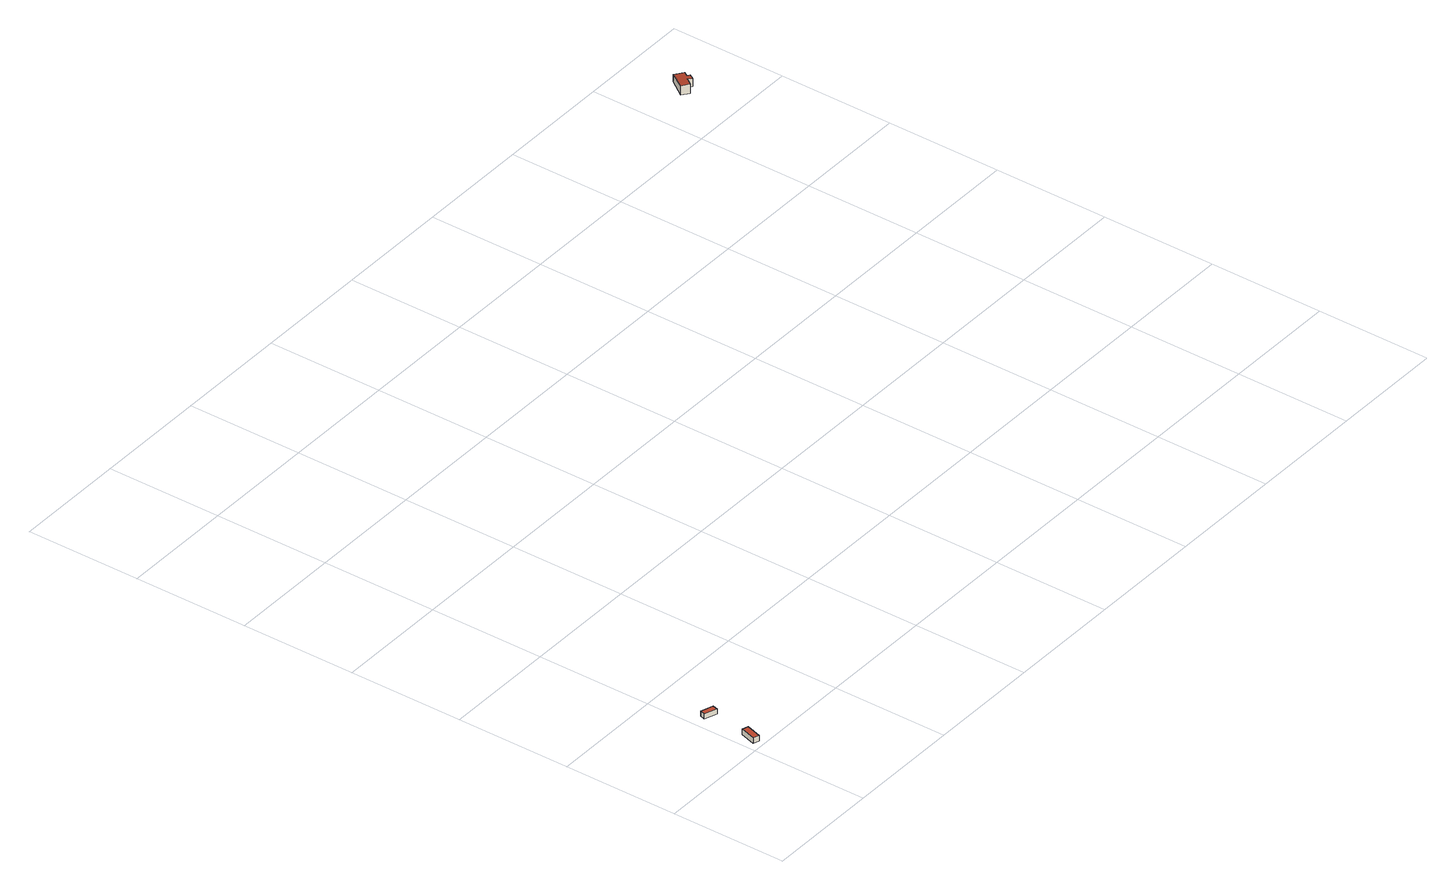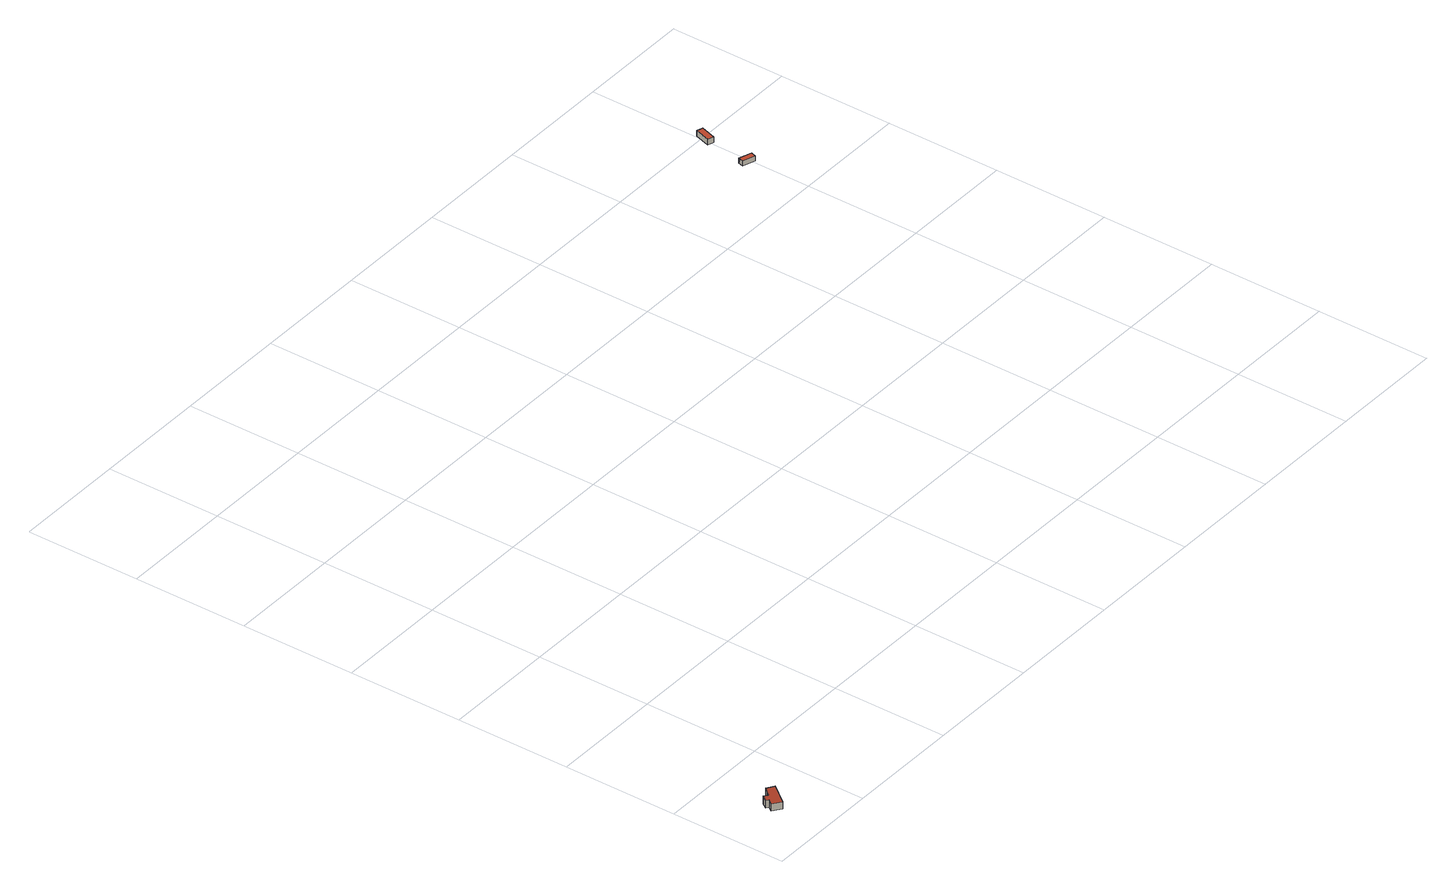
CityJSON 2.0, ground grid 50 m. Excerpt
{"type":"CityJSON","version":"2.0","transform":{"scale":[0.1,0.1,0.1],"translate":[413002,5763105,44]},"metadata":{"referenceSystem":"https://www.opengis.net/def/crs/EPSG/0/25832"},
"CityObjects":{
"building1":{"type":"Building","attributes":{"Gemeindeschluessel":"05515000","Geometrietyp2DReferenz":"3000","function":"31001_2600","roofType":"1000","measuredHeight":2.49},"address":[{"country":"Germany","locality":"Münster","thoroughfareNumber":"51","thoroughfareName":"Verth"}],"geometry":[{"type":"Solid","lod":"2","boundaries":[[[[0,1,2,3]],[[4,5,1,0]],[[6,7,5,4]],[[3,2,7,6]],[[4,0,3,6]],[[1,5,7,2]]]],"semantics":{"surfaces":[{"type":"WallSurface"},{"type":"RoofSurface"},{"type":"GroundSurface"}],"values":[[0,0,0,0,1,2]]}}]},
"building2":{"type":"Building","attributes":{"Gemeindeschluessel":"05515000","Geometrietyp2DReferenz":"3000","function":"31001_2600","roofType":"1000","measuredHeight":2.35},"geometry":[{"type":"Solid","lod":"2","boundaries":[[[[8,9,10,11]],[[12,13,9,8]],[[14,15,13,12]],[[11,10,15,14]],[[12,8,11,14]],[[9,13,15,10]]]],"semantics":{"surfaces":[{"type":"WallSurface"},{"type":"RoofSurface"},{"type":"GroundSurface"}],"values":[[0,0,0,0,1,2]]}}]},
"building3":{"type":"Building","attributes":{"Gemeindeschluessel":"05570044","Geometrietyp2DReferenz":"3000","function":"31001_3200","roofType":"2100","measuredHeight":4.17},"address":[{"country":"Germany","locality":"Telgte","thoroughfareNumber":"36","thoroughfareName":"Sickerhook"}],"geometry":[{"type":"Solid","lod":"2","boundaries":[[[[16,17,18,19]],[[20,21,17,16]],[[22,23,21,20]],[[24,25,23,22]],[[26,27,25,24]],[[28,29,27,26]],[[30,31,29,28]],[[32,33,31,30]],[[34,35,33,32]],[[19,18,35,34]],[[32,30,28,26,24,22,20,16,19,34]],[[17,21,23,25,27,29,31,33,35,18]]]],"semantics":{"surfaces":[{"type":"WallSurface"},{"type":"RoofSurface"},{"type":"GroundSurface"}],"values":[[0,0,0,0,0,0,0,0,0,0,1,2]]}}]}
},
"vertices":[
[22,77,57],[22,77,32],[1,10,32],[1,10,57],[49,69,57],[49,69,32],[28,2,57],[28,2,32],
[17,248,55],[17,248,32],[71,230,32],[71,230,55],[24,271,55],[24,271,32],[78,254,55],[78,254,32],
[3250,2726,38],[3250,2726,1],[3265,2748,1],[3265,2748,36],[3234,2738,38],[3234,2738,1],[3226,2727,40],[3226,2727,1],[3223,2723,40],[3223,2723,1],[3210,2706,43],[3210,2706,1],[3179,2728,43],[3179,2728,1],[3232,2803,33],[3232,2803,1],[3268,2777,33],[3268,2777,1],[3254,2756,36],[3254,2756,1]
]}
